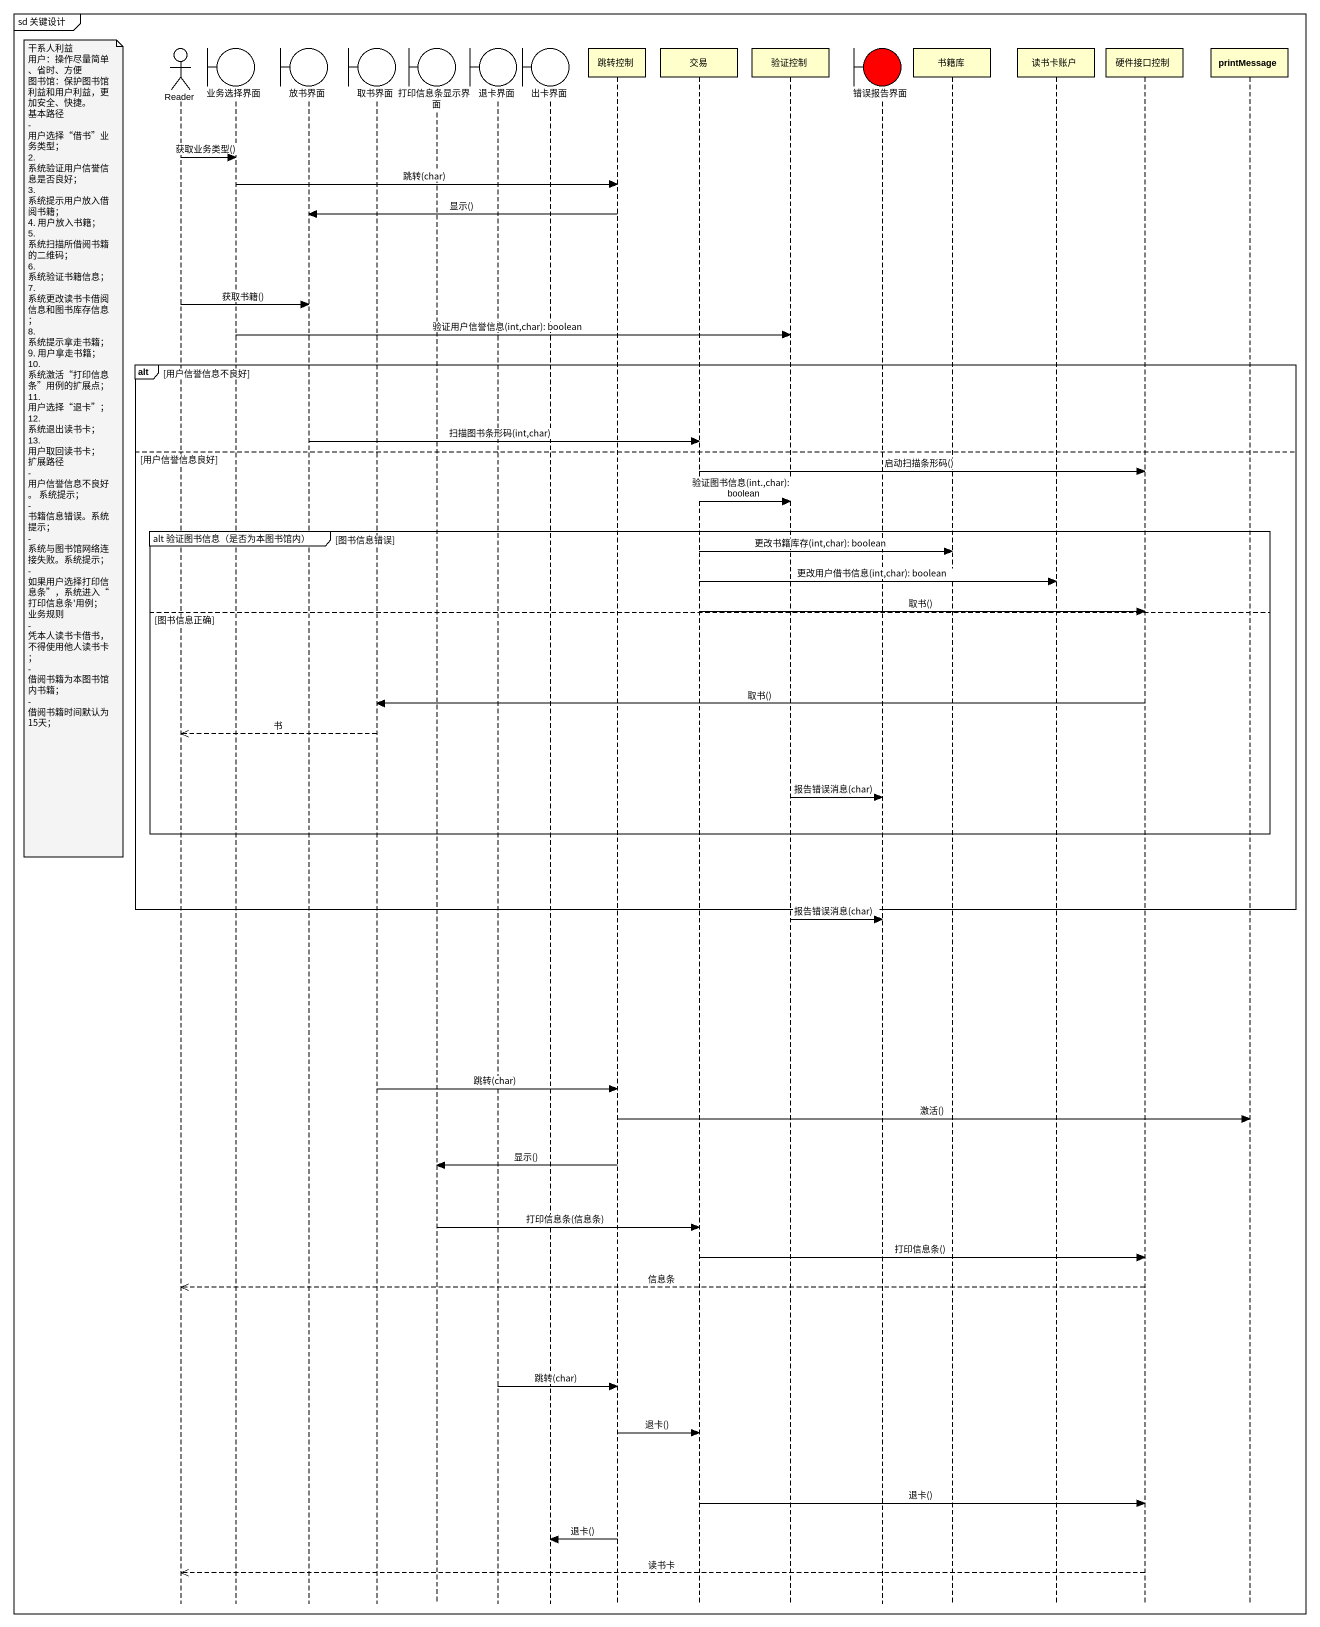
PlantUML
@startuml
mainframe sd 关键设计
hide footbox
actor Reader
boundary 业务选择界面
boundary 放书界面
boundary 取书界面
boundary 打印信息条显示界面
boundary 退卡界面
boundary 出卡界面
participant 跳转控制
participant 交易
participant 验证控制
boundary 错误报告界面 #FF0000
participant 书籍库
participant 读书卡账户
participant 硬件接口控制
participant printMessage

Reader -> 业务选择界面 : 获取业务类型()
业务选择界面 -> 跳转控制 : 跳转(char)
跳转控制 -> 放书界面 : 显示()
Reader -> 放书界面 : 获取书籍()
业务选择界面 -> 验证控制 : 验证用户信誉信息(int,char): boolean
alt 用户信誉信息不良好
  放书界面 -> 交易 : 扫描图书条形码(int,char)
  note left of Reader
    干系人利益
    用户：操作尽量简单、省时、方便
    图书馆：保护图书馆利益和用户利益，更加安全、快捷。
    基本路径
    - 用户选择“借书”业务类型；
    2. 系统验证用户信誉信息是否良好；
    3. 系统提示用户放入借阅书籍；
    4. 用户放入书籍；
    5. 系统扫描所借阅书籍的二维码；
    6. 系统验证书籍信息；
    7. 系统更改读书卡借阅信息和图书库存信息；
    8. 系统提示拿走书籍；
    9. 用户拿走书籍；
    10. 系统激活“打印信息条”用例的扩展点；
    11. 用户选择“退卡”；
    12. 系统退出读书卡；
    13. 用户取回读书卡；
    扩展路径
    - 用户信誉信息不良好。 系统提示；
    - 书籍信息错误。系统提示；
    - 系统与图书馆网络连接失败。系统提示；
    - 如果用户选择打印信息条”，系统进入“打印信息条'用例；
    业务规则
    - 凭本人读书卡借书，不得使用他人读书卡；
    - 借阅书籍为本图书馆内书籍；
    - 借阅书籍时间默认为15天；
  end note
else 用户信誉信息良好
  交易 -> 硬件接口控制 : 启动扫描条形码()
  交易 -> 验证控制 : 验证图书信息(int.,char): boolean
  group alt 验证图书信息（是否为本图书馆内） [图书信息错误]
    交易 -> 书籍库 : 更改书籍库存(int,char): boolean
    交易 -> 读书卡账户 : 更改用户借书信息(int,char): boolean
    交易 -> 硬件接口控制 : 取书()
  else 图书信息正确
    硬件接口控制 -> 取书界面 : 取书()
    取书界面 -->> Reader : 书
    验证控制 -> 错误报告界面 : 报告错误消息(char)
  end
end
验证控制 -> 错误报告界面 : 报告错误消息(char)
取书界面 -> 跳转控制 : 跳转(char)
跳转控制 -> printMessage : 激活()
跳转控制 -> 打印信息条显示界面 : 显示()
打印信息条显示界面 -> 交易 : 打印信息条(信息条)
交易 -> 硬件接口控制 : 打印信息条()
硬件接口控制 -->> Reader : 信息条
退卡界面 -> 跳转控制 : 跳转(char)
跳转控制 -> 交易 : 退卡()
交易 -> 硬件接口控制 : 退卡()
跳转控制 -> 出卡界面 : 退卡()
硬件接口控制 -->> Reader : 读书卡
@enduml
